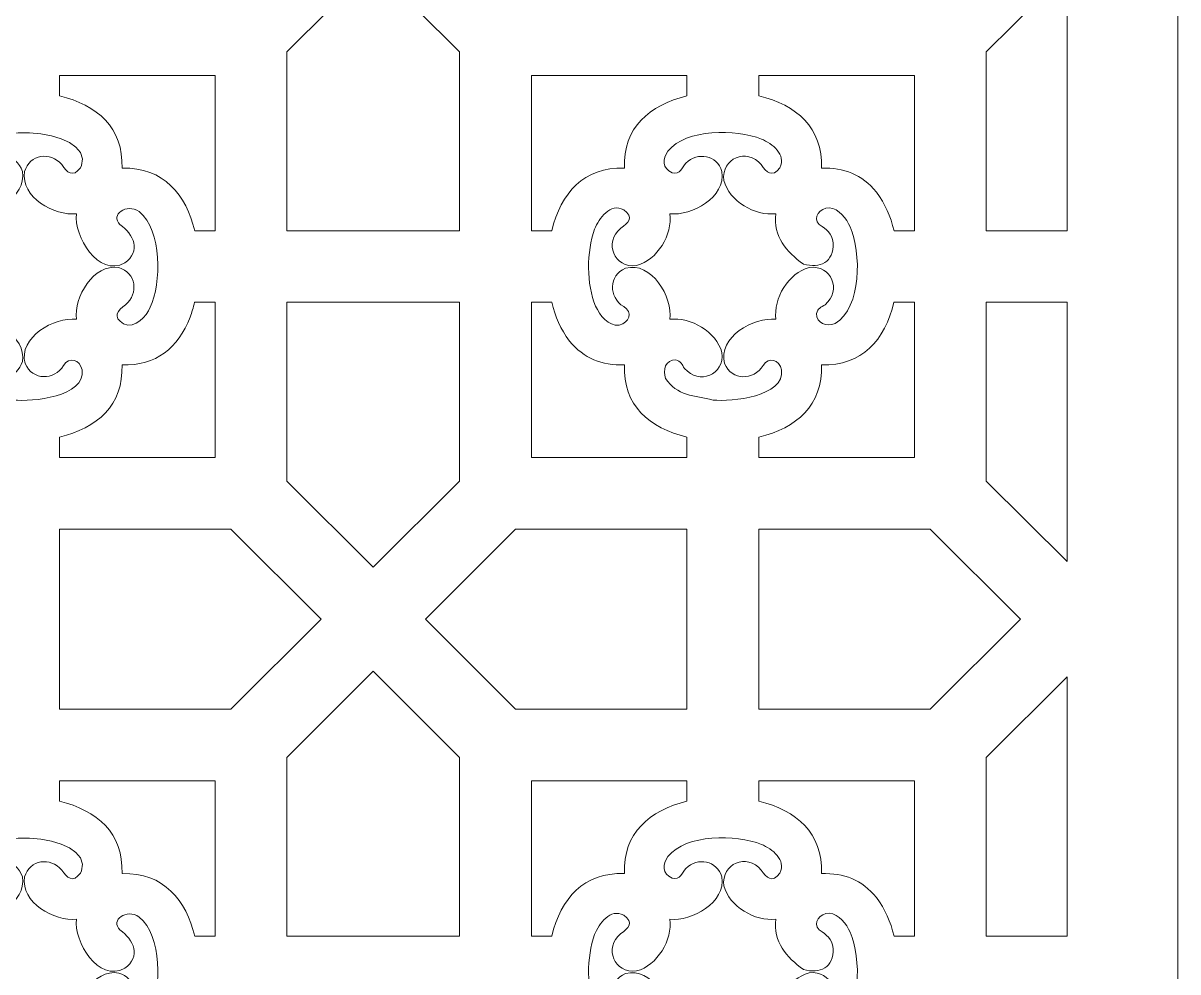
# Model space of a CAD drawing. Header units: centimetres. Extents: x 10.4 to 27.5, y -2.2 to 9.5.
# Drawn here: x 13.422 to 16.397, y 4.547 to 6.99 of the extents above; entities that cross this region are included whole.
import ezdxf

# ---------------------------------------------------------------- set-up
doc = ezdxf.new("R2010")
doc.units = ezdxf.units.CM
doc.header["$MEASUREMENT"] = 0
doc.layers.add('layer 1', color=7, linetype='Continuous')

msp = doc.modelspace()

# ---------------------------------------------------------------- linework, layer by layer
at = {"layer": 'layer 1', "color": 7, "lineweight": 9}
for points, knots in [([(10.44674, 9.5), (10.44674, 9.5), (16.39673, 9.5), (16.39673, 9.5), (16.39673, 9.5), (16.39673, 9.5), (16.39673, -2.11668), (16.39673, -2.11668), (16.39673, -2.11668), (16.39673, -2.11668), (10.44674, -2.11668), (10.44674, -2.11668), (10.44674, -2.11668), (10.44674, -2.11668), (10.44674, 9.5), (10.44674, 9.5)], [0, 0, 0, 0, 0.2, 0.2, 0.2, 0.2, 0.4, 0.4, 0.4, 0.4, 0.6, 0.6, 0.6, 0.6, 1, 1, 1, 1]), ([(14.54617, 6.45535), (14.54617, 6.45535), (14.54617, 6.45535), (14.54617, 6.45535), (14.54617, 6.45535), (14.54617, 6.45535), (14.10119, 6.45535), (14.10119, 6.45535), (14.10119, 6.45535), (14.10119, 6.45535), (14.10119, 6.91559), (14.10119, 6.91559), (14.10119, 6.91559), (14.10119, 6.91559), (14.32367, 7.13739), (14.32367, 7.13739), (14.32367, 7.13739), (14.32367, 7.13739), (14.54617, 6.91559), (14.54617, 6.91559), (14.54617, 6.91559), (14.54617, 6.91559), (14.54617, 6.45535), (14.54617, 6.45535)], [0, 0, 0, 0, 0.1428571, 0.1428571, 0.1428571, 0.1428571, 0.2857143, 0.2857143, 0.2857143, 0.2857143, 0.4285714, 0.4285714, 0.4285714, 0.4285714, 0.5714286, 0.5714286, 0.5714286, 0.5714286, 0.7142857, 0.7142857, 0.7142857, 0.7142857, 1, 1, 1, 1]), ([(16.11113, 7.12309), (16.11113, 7.12309), (16.11113, 7.12309), (16.11113, 7.12309), (16.11113, 7.12309), (16.11113, 7.12309), (15.90298, 6.91559), (15.90298, 6.91559), (15.90298, 6.91559), (15.90298, 6.91559), (15.90298, 6.45535), (15.90298, 6.45535), (15.90298, 6.45535), (15.90298, 6.45535), (16.11113, 6.45535), (16.11113, 6.45535), (16.11113, 6.45535), (16.11113, 6.45535), (16.11113, 7.12309), (16.11113, 7.12309)], [0, 0, 0, 0, 0.1666667, 0.1666667, 0.1666667, 0.1666667, 0.3333333, 0.3333333, 0.3333333, 0.3333333, 0.5, 0.5, 0.5, 0.5, 0.6666667, 0.6666667, 0.6666667, 0.6666667, 1, 1, 1, 1]), ([(13.91617, 6.45535), (13.91617, 6.45535), (13.91617, 6.45535), (13.91617, 6.45535), (13.91617, 6.45535), (13.91617, 6.45535), (13.86376, 6.45535), (13.86376, 6.45535), (13.86376, 6.45535), (13.84227, 6.54617), (13.78468, 6.62005), (13.67661, 6.61618), (13.67661, 6.61618), (13.68035, 6.72019), (13.61251, 6.77944), (13.51531, 6.80245), (13.51531, 6.80245), (13.51531, 6.80245), (13.51531, 6.85497), (13.51531, 6.85497), (13.51531, 6.85497), (13.51531, 6.85497), (13.91617, 6.85497), (13.91617, 6.85497), (13.91617, 6.85497), (13.91617, 6.85497), (13.91617, 6.45535), (13.91617, 6.45535)], [0, 0, 0, 0, 0.125, 0.125, 0.125, 0.125, 0.25, 0.25, 0.25, 0.25, 0.375, 0.375, 0.375, 0.375, 0.5, 0.5, 0.5, 0.5, 0.625, 0.625, 0.625, 0.625, 0.75, 0.75, 0.75, 0.75, 1, 1, 1, 1]), ([(14.78372, 6.45535), (14.78372, 6.45535), (14.78372, 6.45535), (14.78372, 6.45535), (14.78372, 6.45535), (14.78372, 6.45535), (14.73118, 6.45535), (14.73118, 6.45535), (14.73118, 6.45535), (14.73118, 6.45535), (14.73118, 6.85497), (14.73118, 6.85497), (14.73118, 6.85497), (14.73118, 6.85497), (15.13206, 6.85497), (15.13206, 6.85497), (15.13206, 6.85497), (15.13206, 6.85497), (15.13206, 6.80258), (15.13206, 6.80258), (15.13206, 6.80258), (15.03497, 6.77894), (14.96697, 6.72045), (14.97071, 6.61618), (14.97071, 6.61618), (14.86612, 6.61993), (14.80718, 6.55223), (14.78372, 6.45535)], [0, 0, 0, 0, 0.125, 0.125, 0.125, 0.125, 0.25, 0.25, 0.25, 0.25, 0.375, 0.375, 0.375, 0.375, 0.5, 0.5, 0.5, 0.5, 0.625, 0.625, 0.625, 0.625, 0.75, 0.75, 0.75, 0.75, 1, 1, 1, 1]), ([(15.71796, 6.45535), (15.71796, 6.45535), (15.71796, 6.45535), (15.71796, 6.45535), (15.71796, 6.45535), (15.71796, 6.45535), (15.66536, 6.45535), (15.66536, 6.45535), (15.66536, 6.45535), (15.6563, 6.49231), (15.64297, 6.52434), (15.62013, 6.55475), (15.62013, 6.55475), (15.58221, 6.59996), (15.53685, 6.61827), (15.47839, 6.61618), (15.47839, 6.61618), (15.48213, 6.7202), (15.41427, 6.77944), (15.31709, 6.80245), (15.31709, 6.80245), (15.31709, 6.80245), (15.31709, 6.85497), (15.31709, 6.85497), (15.31709, 6.85497), (15.31709, 6.85497), (15.71796, 6.85497), (15.71796, 6.85497), (15.71796, 6.85497), (15.71796, 6.85497), (15.71796, 6.45535), (15.71796, 6.45535)], [0, 0, 0, 0, 0.1111111, 0.1111111, 0.1111111, 0.1111111, 0.2222222, 0.2222222, 0.2222222, 0.2222222, 0.3333333, 0.3333333, 0.3333333, 0.3333333, 0.4444444, 0.4444444, 0.4444444, 0.4444444, 0.5555556, 0.5555556, 0.5555556, 0.5555556, 0.6666667, 0.6666667, 0.6666667, 0.6666667, 0.7777778, 0.7777778, 0.7777778, 0.7777778, 1, 1, 1, 1]), ([(13.09226, 6.459), (13.09226, 6.459), (13.09226, 6.459), (13.09226, 6.459), (13.09226, 6.459), (13.07182, 6.40348), (13.07075, 6.31565), (13.09476, 6.26113), (13.09476, 6.26113), (13.13448, 6.17102), (13.2128, 6.23225), (13.16716, 6.25996), (13.16716, 6.25996), (13.12807, 6.28368), (13.1277, 6.34064), (13.17192, 6.35869), (13.17192, 6.35869), (13.23941, 6.3778), (13.29348, 6.28353), (13.28637, 6.22716), (13.28637, 6.22716), (13.34207, 6.23419), (13.43093, 6.18341), (13.41987, 6.11854), (13.41987, 6.11854), (13.40726, 6.07431), (13.35312, 6.06628), (13.32395, 6.10078), (13.32395, 6.10078), (13.3099, 6.1214), (13.29223, 6.13603), (13.27458, 6.10594), (13.27458, 6.10594), (13.26059, 6.07566), (13.29415, 6.04898), (13.31749, 6.03751), (13.31749, 6.03751), (13.31749, 6.03751), (13.3974, 6.0193), (13.3974, 6.0193), (13.3974, 6.0193), (13.44431, 6.0144), (13.58259, 6.02708), (13.574, 6.09709), (13.574, 6.09709), (13.56789, 6.12327), (13.54067, 6.13198), (13.52625, 6.10832), (13.52625, 6.10832), (13.5024, 6.06917), (13.44519, 6.06927), (13.42721, 6.11309), (13.42721, 6.11309), (13.40803, 6.18023), (13.5027, 6.23447), (13.55913, 6.22716), (13.55913, 6.22716), (13.55207, 6.28392), (13.60307, 6.37128), (13.66811, 6.36025), (13.66811, 6.36025), (13.71247, 6.34768), (13.72053, 6.29368), (13.68592, 6.26464), (13.68592, 6.26464), (13.66523, 6.25062), (13.6506, 6.23301), (13.68074, 6.2154), (13.68074, 6.2154), (13.7108, 6.20162), (13.73867, 6.23526), (13.7494, 6.25821), (13.7494, 6.25821), (13.77811, 6.3197), (13.78006, 6.45633), (13.72104, 6.50444), (13.72104, 6.50444), (13.68774, 6.52705), (13.64539, 6.4963), (13.6712, 6.47117), (13.6712, 6.47117), (13.70722, 6.44669), (13.72594, 6.40213), (13.68367, 6.37234), (13.68367, 6.37234), (13.61497, 6.33479), (13.55205, 6.44137), (13.55913, 6.49908), (13.55913, 6.49908), (13.50219, 6.49212), (13.4146, 6.5428), (13.42566, 6.60771), (13.42566, 6.60771), (13.43827, 6.65194), (13.49243, 6.65999), (13.52156, 6.62545), (13.52156, 6.62545), (13.53491, 6.60586), (13.54982, 6.59066), (13.56935, 6.61761), (13.56935, 6.61761), (13.56935, 6.61761), (13.57226, 6.62316), (13.57226, 6.62316), (13.57226, 6.62316), (13.60642, 6.72226), (13.28112, 6.7443), (13.27109, 6.63572), (13.27109, 6.63572), (13.27154, 6.60522), (13.30179, 6.59235), (13.31926, 6.61793), (13.31926, 6.61793), (13.34251, 6.66114), (13.4065, 6.65463), (13.41987, 6.60771), (13.41987, 6.60771), (13.43098, 6.54267), (13.3424, 6.49219), (13.28637, 6.49908), (13.28637, 6.49908), (13.29362, 6.44237), (13.24234, 6.35503), (13.1774, 6.36602), (13.1774, 6.36602), (13.13304, 6.37859), (13.12496, 6.43259), (13.15961, 6.46163), (13.15961, 6.46163), (13.17926, 6.47494), (13.19452, 6.48981), (13.16746, 6.50928), (13.16746, 6.50928), (13.13253, 6.52746), (13.1037, 6.48781), (13.09226, 6.459)], [0, 0, 0, 0, 0.0285714, 0.0285714, 0.0285714, 0.0285714, 0.0571429, 0.0571429, 0.0571429, 0.0571429, 0.0857143, 0.0857143, 0.0857143, 0.0857143, 0.1142857, 0.1142857, 0.1142857, 0.1142857, 0.1428571, 0.1428571, 0.1428571, 0.1428571, 0.1714286, 0.1714286, 0.1714286, 0.1714286, 0.2, 0.2, 0.2, 0.2, 0.2285714, 0.2285714, 0.2285714, 0.2285714, 0.2571429, 0.2571429, 0.2571429, 0.2571429, 0.2857143, 0.2857143, 0.2857143, 0.2857143, 0.3142857, 0.3142857, 0.3142857, 0.3142857, 0.3428571, 0.3428571, 0.3428571, 0.3428571, 0.3714286, 0.3714286, 0.3714286, 0.3714286, 0.4, 0.4, 0.4, 0.4, 0.4285714, 0.4285714, 0.4285714, 0.4285714, 0.4571429, 0.4571429, 0.4571429, 0.4571429, 0.4857143, 0.4857143, 0.4857143, 0.4857143, 0.5142857, 0.5142857, 0.5142857, 0.5142857, 0.5428571, 0.5428571, 0.5428571, 0.5428571, 0.5714286, 0.5714286, 0.5714286, 0.5714286, 0.6, 0.6, 0.6, 0.6, 0.6285714, 0.6285714, 0.6285714, 0.6285714, 0.6571429, 0.6571429, 0.6571429, 0.6571429, 0.6857143, 0.6857143, 0.6857143, 0.6857143, 0.7142857, 0.7142857, 0.7142857, 0.7142857, 0.7428571, 0.7428571, 0.7428571, 0.7428571, 0.7714286, 0.7714286, 0.7714286, 0.7714286, 0.8, 0.8, 0.8, 0.8, 0.8285714, 0.8285714, 0.8285714, 0.8285714, 0.8571429, 0.8571429, 0.8571429, 0.8571429, 0.8857143, 0.8857143, 0.8857143, 0.8857143, 0.9142857, 0.9142857, 0.9142857, 0.9142857, 0.9428571, 0.9428571, 0.9428571, 0.9428571, 1, 1, 1, 1]), ([(14.89404, 6.459), (14.89404, 6.459), (14.89404, 6.459), (14.89404, 6.459), (14.89404, 6.459), (14.87312, 6.40218), (14.87267, 6.31687), (14.89657, 6.26113), (14.89657, 6.26113), (14.90723, 6.23799), (14.92909, 6.20886), (14.95766, 6.21237), (14.95766, 6.21237), (14.98394, 6.21844), (14.993, 6.2453), (14.96894, 6.25996), (14.96894, 6.25996), (14.92953, 6.28397), (14.92948, 6.34063), (14.97372, 6.35869), (14.97372, 6.35869), (15.0412, 6.3778), (15.09527, 6.28354), (15.08816, 6.22716), (15.08816, 6.22716), (15.1412, 6.23385), (15.20817, 6.19456), (15.22206, 6.14162), (15.22206, 6.14162), (15.22934, 6.08352), (15.16271, 6.05705), (15.12574, 6.10078), (15.12574, 6.10078), (15.1194, 6.11011), (15.11594, 6.12046), (15.10358, 6.12263), (15.10358, 6.12263), (15.07722, 6.12404), (15.06816, 6.09558), (15.07703, 6.07505), (15.07703, 6.07505), (15.10467, 6.03047), (15.15198, 6.03006), (15.19918, 6.0193), (15.19918, 6.0193), (15.24762, 6.01424), (15.38424, 6.02824), (15.37579, 6.09709), (15.37579, 6.09709), (15.36968, 6.12329), (15.34276, 6.13231), (15.32803, 6.10832), (15.32803, 6.10832), (15.30383, 6.06887), (15.24695, 6.06928), (15.229, 6.11309), (15.229, 6.11309), (15.20984, 6.18023), (15.30448, 6.23447), (15.36092, 6.22716), (15.36092, 6.22716), (15.35425, 6.28074), (15.39348, 6.34677), (15.44673, 6.36065), (15.44673, 6.36065), (15.50501, 6.3679), (15.5316, 6.30146), (15.48771, 6.26464), (15.48771, 6.26464), (15.47835, 6.25831), (15.46796, 6.25487), (15.46581, 6.24254), (15.46581, 6.24254), (15.46439, 6.21627), (15.49291, 6.20724), (15.51354, 6.21608), (15.51354, 6.21608), (15.58254, 6.25863), (15.58105, 6.3985), (15.55253, 6.46513), (15.55253, 6.46513), (15.5425, 6.48689), (15.52394, 6.51195), (15.498, 6.51433), (15.498, 6.51433), (15.47579, 6.51398), (15.45398, 6.48967), (15.47298, 6.47117), (15.47298, 6.47117), (15.49223, 6.45807), (15.50491, 6.44936), (15.50889, 6.42373), (15.50889, 6.42373), (15.51049, 6.37446), (15.47458, 6.35697), (15.43201, 6.36944), (15.43201, 6.36944), (15.38826, 6.4003), (15.35379, 6.44107), (15.36092, 6.49908), (15.36092, 6.49908), (15.30716, 6.49252), (15.24093, 6.53146), (15.22703, 6.58463), (15.22703, 6.58463), (15.21978, 6.64273), (15.28643, 6.66923), (15.32334, 6.62545), (15.32334, 6.62545), (15.3367, 6.60586), (15.3516, 6.59065), (15.37114, 6.61761), (15.37114, 6.61761), (15.38886, 6.65149), (15.35088, 6.67986), (15.32385, 6.69137), (15.32385, 6.69137), (15.25775, 6.71744), (15.1302, 6.71836), (15.0828, 6.66049), (15.0828, 6.66049), (15.0692, 6.6406), (15.06774, 6.61528), (15.09413, 6.60478), (15.09413, 6.60478), (15.11468, 6.59895), (15.11907, 6.61756), (15.12918, 6.62952), (15.12918, 6.62952), (15.15988, 6.65928), (15.20963, 6.64995), (15.22166, 6.60771), (15.22166, 6.60771), (15.23276, 6.54266), (15.14418, 6.49219), (15.08816, 6.49908), (15.08816, 6.49908), (15.09499, 6.44559), (15.05546, 6.37943), (15.00234, 6.36561), (15.00234, 6.36561), (14.94407, 6.35837), (14.9175, 6.42481), (14.96139, 6.46163), (14.96139, 6.46163), (14.98104, 6.47493), (14.9963, 6.48981), (14.96925, 6.50928), (14.96925, 6.50928), (14.93434, 6.52743), (14.90542, 6.48762), (14.89404, 6.459)], [0, 0, 0, 0, 0.025641, 0.025641, 0.025641, 0.025641, 0.0512821, 0.0512821, 0.0512821, 0.0512821, 0.0769231, 0.0769231, 0.0769231, 0.0769231, 0.1025641, 0.1025641, 0.1025641, 0.1025641, 0.1282051, 0.1282051, 0.1282051, 0.1282051, 0.1538462, 0.1538462, 0.1538462, 0.1538462, 0.1794872, 0.1794872, 0.1794872, 0.1794872, 0.2051282, 0.2051282, 0.2051282, 0.2051282, 0.2307692, 0.2307692, 0.2307692, 0.2307692, 0.2564103, 0.2564103, 0.2564103, 0.2564103, 0.2820513, 0.2820513, 0.2820513, 0.2820513, 0.3076923, 0.3076923, 0.3076923, 0.3076923, 0.3333333, 0.3333333, 0.3333333, 0.3333333, 0.3589744, 0.3589744, 0.3589744, 0.3589744, 0.3846154, 0.3846154, 0.3846154, 0.3846154, 0.4102564, 0.4102564, 0.4102564, 0.4102564, 0.4358974, 0.4358974, 0.4358974, 0.4358974, 0.4615385, 0.4615385, 0.4615385, 0.4615385, 0.4871795, 0.4871795, 0.4871795, 0.4871795, 0.5128205, 0.5128205, 0.5128205, 0.5128205, 0.5384615, 0.5384615, 0.5384615, 0.5384615, 0.5641026, 0.5641026, 0.5641026, 0.5641026, 0.5897436, 0.5897436, 0.5897436, 0.5897436, 0.6153846, 0.6153846, 0.6153846, 0.6153846, 0.6410256, 0.6410256, 0.6410256, 0.6410256, 0.6666667, 0.6666667, 0.6666667, 0.6666667, 0.6923077, 0.6923077, 0.6923077, 0.6923077, 0.7179487, 0.7179487, 0.7179487, 0.7179487, 0.7435897, 0.7435897, 0.7435897, 0.7435897, 0.7692308, 0.7692308, 0.7692308, 0.7692308, 0.7948718, 0.7948718, 0.7948718, 0.7948718, 0.8205128, 0.8205128, 0.8205128, 0.8205128, 0.8461538, 0.8461538, 0.8461538, 0.8461538, 0.8717949, 0.8717949, 0.8717949, 0.8717949, 0.8974359, 0.8974359, 0.8974359, 0.8974359, 0.9230769, 0.9230769, 0.9230769, 0.9230769, 0.9487179, 0.9487179, 0.9487179, 0.9487179, 1, 1, 1, 1]), ([(13.8632, 6.27091), (13.8632, 6.27091), (13.8632, 6.27091), (13.8632, 6.27091), (13.8632, 6.27091), (13.8632, 6.27091), (13.91617, 6.27091), (13.91617, 6.27091), (13.91617, 6.27091), (13.91617, 6.27091), (13.91617, 5.87128), (13.91617, 5.87128), (13.91617, 5.87128), (13.91617, 5.87128), (13.51531, 5.87128), (13.51531, 5.87128), (13.51531, 5.87128), (13.51531, 5.87128), (13.51531, 5.92371), (13.51531, 5.92371), (13.51531, 5.92371), (13.61246, 5.94735), (13.68037, 6.00572), (13.67661, 6.11009), (13.67661, 6.11009), (13.76456, 6.10695), (13.82061, 6.15303), (13.85228, 6.23303), (13.85228, 6.23303), (13.85651, 6.24496), (13.86016, 6.25767), (13.8632, 6.27091)], [0, 0, 0, 0, 0.1111111, 0.1111111, 0.1111111, 0.1111111, 0.2222222, 0.2222222, 0.2222222, 0.2222222, 0.3333333, 0.3333333, 0.3333333, 0.3333333, 0.4444444, 0.4444444, 0.4444444, 0.4444444, 0.5555556, 0.5555556, 0.5555556, 0.5555556, 0.6666667, 0.6666667, 0.6666667, 0.6666667, 0.7777778, 0.7777778, 0.7777778, 0.7777778, 1, 1, 1, 1]), ([(14.10119, 6.27091), (14.10119, 6.27091), (14.10119, 6.27091), (14.10119, 6.27091), (14.10119, 6.27091), (14.10119, 6.27091), (14.54617, 6.27091), (14.54617, 6.27091), (14.54617, 6.27091), (14.54617, 6.27091), (14.54617, 5.81066), (14.54617, 5.81066), (14.54617, 5.81066), (14.54617, 5.81066), (14.32367, 5.58887), (14.32367, 5.58887), (14.32367, 5.58887), (14.32367, 5.58887), (14.10119, 5.81066), (14.10119, 5.81066), (14.10119, 5.81066), (14.10119, 5.81066), (14.10119, 6.27091), (14.10119, 6.27091)], [0, 0, 0, 0, 0.1428571, 0.1428571, 0.1428571, 0.1428571, 0.2857143, 0.2857143, 0.2857143, 0.2857143, 0.4285714, 0.4285714, 0.4285714, 0.4285714, 0.5714286, 0.5714286, 0.5714286, 0.5714286, 0.7142857, 0.7142857, 0.7142857, 0.7142857, 1, 1, 1, 1]), ([(14.73118, 6.27091), (14.73118, 6.27091), (14.73118, 6.27091), (14.73118, 6.27091), (14.73118, 6.27091), (14.73118, 6.27091), (14.78374, 6.27091), (14.78374, 6.27091), (14.78374, 6.27091), (14.7928, 6.23392), (14.80618, 6.20174), (14.8291, 6.17132), (14.8291, 6.17132), (14.86703, 6.12625), (14.91229, 6.10799), (14.97071, 6.11009), (14.97071, 6.11009), (14.96697, 6.00601), (15.03481, 5.94681), (15.13206, 5.92379), (15.13206, 5.92379), (15.13206, 5.92379), (15.13206, 5.87128), (15.13206, 5.87128), (15.13206, 5.87128), (15.13206, 5.87128), (14.73118, 5.87128), (14.73118, 5.87128), (14.73118, 5.87128), (14.73118, 5.87128), (14.73118, 6.27091), (14.73118, 6.27091)], [0, 0, 0, 0, 0.1111111, 0.1111111, 0.1111111, 0.1111111, 0.2222222, 0.2222222, 0.2222222, 0.2222222, 0.3333333, 0.3333333, 0.3333333, 0.3333333, 0.4444444, 0.4444444, 0.4444444, 0.4444444, 0.5555556, 0.5555556, 0.5555556, 0.5555556, 0.6666667, 0.6666667, 0.6666667, 0.6666667, 0.7777778, 0.7777778, 0.7777778, 0.7777778, 1, 1, 1, 1]), ([(15.66524, 6.27091), (15.66524, 6.27091), (15.66524, 6.27091), (15.66524, 6.27091), (15.66524, 6.27091), (15.66524, 6.27091), (15.71796, 6.27091), (15.71796, 6.27091), (15.71796, 6.27091), (15.71796, 6.27091), (15.71796, 5.87128), (15.71796, 5.87128), (15.71796, 5.87128), (15.71796, 5.87128), (15.31709, 5.87128), (15.31709, 5.87128), (15.31709, 5.87128), (15.31709, 5.87128), (15.31709, 5.92371), (15.31709, 5.92371), (15.31709, 5.92371), (15.41422, 5.94735), (15.48215, 6.00572), (15.47839, 6.11009), (15.47839, 6.11009), (15.58277, 6.10637), (15.64215, 6.17396), (15.66524, 6.27091)], [0, 0, 0, 0, 0.125, 0.125, 0.125, 0.125, 0.25, 0.25, 0.25, 0.25, 0.375, 0.375, 0.375, 0.375, 0.5, 0.5, 0.5, 0.5, 0.625, 0.625, 0.625, 0.625, 0.75, 0.75, 0.75, 0.75, 1, 1, 1, 1]), ([(16.11113, 6.27091), (16.11113, 6.27091), (16.11113, 6.27091), (16.11113, 6.27091), (16.11113, 6.27091), (16.11113, 6.27091), (15.90298, 6.27091), (15.90298, 6.27091), (15.90298, 6.27091), (15.90298, 6.27091), (15.90298, 5.81066), (15.90298, 5.81066), (15.90298, 5.81066), (15.90298, 5.81066), (16.11113, 5.60316), (16.11113, 5.60316), (16.11113, 5.60316), (16.11113, 5.60316), (16.11113, 6.27091), (16.11113, 6.27091)], [0, 0, 0, 0, 0.1666667, 0.1666667, 0.1666667, 0.1666667, 0.3333333, 0.3333333, 0.3333333, 0.3333333, 0.5, 0.5, 0.5, 0.5, 0.6666667, 0.6666667, 0.6666667, 0.6666667, 1, 1, 1, 1]), ([(13.51531, 5.68683), (13.51531, 5.68683), (13.51531, 5.68683), (13.51531, 5.68683), (13.51531, 5.68683), (13.51531, 5.68683), (13.51531, 5.22313), (13.51531, 5.22313), (13.51531, 5.22313), (13.51531, 5.22313), (13.9568, 5.22313), (13.9568, 5.22313), (13.9568, 5.22313), (13.9568, 5.22313), (14.18938, 5.45498), (14.18938, 5.45498), (14.18938, 5.45498), (14.18938, 5.45498), (13.9568, 5.68683), (13.9568, 5.68683), (13.9568, 5.68683), (13.9568, 5.68683), (13.51531, 5.68683), (13.51531, 5.68683)], [0, 0, 0, 0, 0.1428571, 0.1428571, 0.1428571, 0.1428571, 0.2857143, 0.2857143, 0.2857143, 0.2857143, 0.4285714, 0.4285714, 0.4285714, 0.4285714, 0.5714286, 0.5714286, 0.5714286, 0.5714286, 0.7142857, 0.7142857, 0.7142857, 0.7142857, 1, 1, 1, 1]), ([(15.13206, 5.22313), (15.13206, 5.22313), (15.13206, 5.22313), (15.13206, 5.22313), (15.13206, 5.22313), (15.13206, 5.22313), (15.13206, 5.68683), (15.13206, 5.68683), (15.13206, 5.68683), (15.13206, 5.68683), (14.69056, 5.68683), (14.69056, 5.68683), (14.69056, 5.68683), (14.69056, 5.68683), (14.45798, 5.45498), (14.45798, 5.45498), (14.45798, 5.45498), (14.45798, 5.45498), (14.69056, 5.22313), (14.69056, 5.22313), (14.69056, 5.22313), (14.69056, 5.22313), (15.13206, 5.22313), (15.13206, 5.22313)], [0, 0, 0, 0, 0.1428571, 0.1428571, 0.1428571, 0.1428571, 0.2857143, 0.2857143, 0.2857143, 0.2857143, 0.4285714, 0.4285714, 0.4285714, 0.4285714, 0.5714286, 0.5714286, 0.5714286, 0.5714286, 0.7142857, 0.7142857, 0.7142857, 0.7142857, 1, 1, 1, 1]), ([(15.31709, 5.68683), (15.31709, 5.68683), (15.31709, 5.68683), (15.31709, 5.68683), (15.31709, 5.68683), (15.31709, 5.68683), (15.31709, 5.22313), (15.31709, 5.22313), (15.31709, 5.22313), (15.31709, 5.22313), (15.75859, 5.22313), (15.75859, 5.22313), (15.75859, 5.22313), (15.75859, 5.22313), (15.99117, 5.45498), (15.99117, 5.45498), (15.99117, 5.45498), (15.99117, 5.45498), (15.75859, 5.68683), (15.75859, 5.68683), (15.75859, 5.68683), (15.75859, 5.68683), (15.31709, 5.68683), (15.31709, 5.68683)], [0, 0, 0, 0, 0.1428571, 0.1428571, 0.1428571, 0.1428571, 0.2857143, 0.2857143, 0.2857143, 0.2857143, 0.4285714, 0.4285714, 0.4285714, 0.4285714, 0.5714286, 0.5714286, 0.5714286, 0.5714286, 0.7142857, 0.7142857, 0.7142857, 0.7142857, 1, 1, 1, 1]), ([(14.54617, 4.63905), (14.54617, 4.63905), (14.54617, 4.63905), (14.54617, 4.63905), (14.54617, 4.63905), (14.54617, 4.63905), (14.10119, 4.63905), (14.10119, 4.63905), (14.10119, 4.63905), (14.10119, 4.63905), (14.10119, 5.0993), (14.10119, 5.0993), (14.10119, 5.0993), (14.10119, 5.0993), (14.32367, 5.32109), (14.32367, 5.32109), (14.32367, 5.32109), (14.32367, 5.32109), (14.54617, 5.0993), (14.54617, 5.0993), (14.54617, 5.0993), (14.54617, 5.0993), (14.54617, 4.63905), (14.54617, 4.63905)], [0, 0, 0, 0, 0.1428571, 0.1428571, 0.1428571, 0.1428571, 0.2857143, 0.2857143, 0.2857143, 0.2857143, 0.4285714, 0.4285714, 0.4285714, 0.4285714, 0.5714286, 0.5714286, 0.5714286, 0.5714286, 0.7142857, 0.7142857, 0.7142857, 0.7142857, 1, 1, 1, 1]), ([(16.11113, 5.30678), (16.11113, 5.30678), (16.11113, 5.30678), (16.11113, 5.30678), (16.11113, 5.30678), (16.11113, 5.30678), (15.90298, 5.0993), (15.90298, 5.0993), (15.90298, 5.0993), (15.90298, 5.0993), (15.90298, 4.63905), (15.90298, 4.63905), (15.90298, 4.63905), (15.90298, 4.63905), (16.11113, 4.63905), (16.11113, 4.63905), (16.11113, 4.63905), (16.11113, 4.63905), (16.11113, 5.30678), (16.11113, 5.30678)], [0, 0, 0, 0, 0.1666667, 0.1666667, 0.1666667, 0.1666667, 0.3333333, 0.3333333, 0.3333333, 0.3333333, 0.5, 0.5, 0.5, 0.5, 0.6666667, 0.6666667, 0.6666667, 0.6666667, 1, 1, 1, 1]), ([(13.91617, 4.63905), (13.91617, 4.63905), (13.91617, 4.63905), (13.91617, 4.63905), (13.91617, 4.63905), (13.91617, 4.63905), (13.86376, 4.63905), (13.86376, 4.63905), (13.86376, 4.63905), (13.84227, 4.72988), (13.78468, 4.80375), (13.67661, 4.79989), (13.67661, 4.79989), (13.68035, 4.90391), (13.61251, 4.96314), (13.51531, 4.98616), (13.51531, 4.98616), (13.51531, 4.98616), (13.51531, 5.03868), (13.51531, 5.03868), (13.51531, 5.03868), (13.51531, 5.03868), (13.91617, 5.03868), (13.91617, 5.03868), (13.91617, 5.03868), (13.91617, 5.03868), (13.91617, 4.63905), (13.91617, 4.63905)], [0, 0, 0, 0, 0.125, 0.125, 0.125, 0.125, 0.25, 0.25, 0.25, 0.25, 0.375, 0.375, 0.375, 0.375, 0.5, 0.5, 0.5, 0.5, 0.625, 0.625, 0.625, 0.625, 0.75, 0.75, 0.75, 0.75, 1, 1, 1, 1]), ([(14.78372, 4.63905), (14.78372, 4.63905), (14.78372, 4.63905), (14.78372, 4.63905), (14.78372, 4.63905), (14.78372, 4.63905), (14.73118, 4.63905), (14.73118, 4.63905), (14.73118, 4.63905), (14.73118, 4.63905), (14.73118, 5.03868), (14.73118, 5.03868), (14.73118, 5.03868), (14.73118, 5.03868), (15.13206, 5.03868), (15.13206, 5.03868), (15.13206, 5.03868), (15.13206, 5.03868), (15.13206, 4.98627), (15.13206, 4.98627), (15.13206, 4.98627), (15.03497, 4.96264), (14.96697, 4.90415), (14.97071, 4.79989), (14.97071, 4.79989), (14.86612, 4.80363), (14.80718, 4.73592), (14.78372, 4.63905)], [0, 0, 0, 0, 0.125, 0.125, 0.125, 0.125, 0.25, 0.25, 0.25, 0.25, 0.375, 0.375, 0.375, 0.375, 0.5, 0.5, 0.5, 0.5, 0.625, 0.625, 0.625, 0.625, 0.75, 0.75, 0.75, 0.75, 1, 1, 1, 1]), ([(15.71796, 4.63905), (15.71796, 4.63905), (15.71796, 4.63905), (15.71796, 4.63905), (15.71796, 4.63905), (15.71796, 4.63905), (15.66536, 4.63905), (15.66536, 4.63905), (15.66536, 4.63905), (15.6563, 4.67601), (15.64297, 4.70804), (15.62013, 4.73845), (15.62013, 4.73845), (15.58221, 4.78366), (15.53685, 4.80198), (15.47839, 4.79989), (15.47839, 4.79989), (15.48213, 4.90391), (15.41429, 4.96314), (15.31709, 4.98616), (15.31709, 4.98616), (15.31709, 4.98616), (15.31709, 5.03868), (15.31709, 5.03868), (15.31709, 5.03868), (15.31709, 5.03868), (15.71796, 5.03868), (15.71796, 5.03868), (15.71796, 5.03868), (15.71796, 5.03868), (15.71796, 4.63905), (15.71796, 4.63905)], [0, 0, 0, 0, 0.1111111, 0.1111111, 0.1111111, 0.1111111, 0.2222222, 0.2222222, 0.2222222, 0.2222222, 0.3333333, 0.3333333, 0.3333333, 0.3333333, 0.4444444, 0.4444444, 0.4444444, 0.4444444, 0.5555556, 0.5555556, 0.5555556, 0.5555556, 0.6666667, 0.6666667, 0.6666667, 0.6666667, 0.7777778, 0.7777778, 0.7777778, 0.7777778, 1, 1, 1, 1]), ([(13.09226, 4.6427), (13.09226, 4.6427), (13.09226, 4.6427), (13.09226, 4.6427), (13.09226, 4.6427), (13.07182, 4.58719), (13.07075, 4.49936), (13.09476, 4.44483), (13.09476, 4.44483), (13.13448, 4.35471), (13.2128, 4.41595), (13.16716, 4.44366), (13.16716, 4.44366), (13.12807, 4.46739), (13.1277, 4.52434), (13.17192, 4.5424), (13.17192, 4.5424), (13.23941, 4.5615), (13.29348, 4.46723), (13.28637, 4.41087), (13.28637, 4.41087), (13.34207, 4.4179), (13.43093, 4.36713), (13.41987, 4.30224), (13.41987, 4.30224), (13.40726, 4.25801), (13.35312, 4.24999), (13.32395, 4.28449), (13.32395, 4.28449), (13.3099, 4.30512), (13.29223, 4.31973), (13.27458, 4.28965), (13.27458, 4.28965), (13.26059, 4.25937), (13.29415, 4.23268), (13.31749, 4.22122), (13.31749, 4.22122), (13.31749, 4.22122), (13.3974, 4.20299), (13.3974, 4.20299), (13.3974, 4.20299), (13.44431, 4.19811), (13.58259, 4.21079), (13.574, 4.28079), (13.574, 4.28079), (13.56789, 4.30698), (13.54067, 4.31569), (13.52625, 4.29203), (13.52625, 4.29203), (13.5024, 4.25287), (13.44519, 4.25296), (13.42721, 4.2968), (13.42721, 4.2968), (13.40803, 4.36394), (13.5027, 4.41818), (13.55913, 4.41087), (13.55913, 4.41087), (13.55207, 4.46764), (13.60307, 4.55497), (13.66811, 4.54394), (13.66811, 4.54394), (13.71247, 4.53139), (13.72053, 4.47738), (13.68592, 4.44835), (13.68592, 4.44835), (13.66523, 4.43433), (13.6506, 4.41672), (13.68074, 4.39911), (13.68074, 4.39911), (13.7108, 4.38531), (13.73867, 4.41895), (13.7494, 4.44192), (13.7494, 4.44192), (13.77811, 4.50341), (13.78006, 4.64003), (13.72104, 4.68815), (13.72104, 4.68815), (13.68774, 4.71075), (13.64539, 4.68), (13.6712, 4.65487), (13.6712, 4.65487), (13.70722, 4.6304), (13.72594, 4.58584), (13.68367, 4.55605), (13.68367, 4.55605), (13.61497, 4.5185), (13.55205, 4.62507), (13.55913, 4.68279), (13.55913, 4.68279), (13.50219, 4.67583), (13.4146, 4.72649), (13.42566, 4.79141), (13.42566, 4.79141), (13.43827, 4.83565), (13.49243, 4.84369), (13.52156, 4.80917), (13.52156, 4.80917), (13.53491, 4.78955), (13.54982, 4.77437), (13.56935, 4.80133), (13.56935, 4.80133), (13.56935, 4.80133), (13.57226, 4.80685), (13.57226, 4.80685), (13.57226, 4.80685), (13.60642, 4.90596), (13.28112, 4.928), (13.27109, 4.81942), (13.27109, 4.81942), (13.27154, 4.78893), (13.30179, 4.77606), (13.31926, 4.80163), (13.31926, 4.80163), (13.34251, 4.84486), (13.4065, 4.83833), (13.41987, 4.79142), (13.41987, 4.79142), (13.43098, 4.72637), (13.3424, 4.6759), (13.28637, 4.68279), (13.28637, 4.68279), (13.29362, 4.62608), (13.24234, 4.53873), (13.1774, 4.54972), (13.1774, 4.54972), (13.13304, 4.5623), (13.12496, 4.61629), (13.15961, 4.64532), (13.15961, 4.64532), (13.17926, 4.65865), (13.19452, 4.6735), (13.16746, 4.69298), (13.16746, 4.69298), (13.13253, 4.71117), (13.1037, 4.67152), (13.09226, 4.6427)], [0, 0, 0, 0, 0.0285714, 0.0285714, 0.0285714, 0.0285714, 0.0571429, 0.0571429, 0.0571429, 0.0571429, 0.0857143, 0.0857143, 0.0857143, 0.0857143, 0.1142857, 0.1142857, 0.1142857, 0.1142857, 0.1428571, 0.1428571, 0.1428571, 0.1428571, 0.1714286, 0.1714286, 0.1714286, 0.1714286, 0.2, 0.2, 0.2, 0.2, 0.2285714, 0.2285714, 0.2285714, 0.2285714, 0.2571429, 0.2571429, 0.2571429, 0.2571429, 0.2857143, 0.2857143, 0.2857143, 0.2857143, 0.3142857, 0.3142857, 0.3142857, 0.3142857, 0.3428571, 0.3428571, 0.3428571, 0.3428571, 0.3714286, 0.3714286, 0.3714286, 0.3714286, 0.4, 0.4, 0.4, 0.4, 0.4285714, 0.4285714, 0.4285714, 0.4285714, 0.4571429, 0.4571429, 0.4571429, 0.4571429, 0.4857143, 0.4857143, 0.4857143, 0.4857143, 0.5142857, 0.5142857, 0.5142857, 0.5142857, 0.5428571, 0.5428571, 0.5428571, 0.5428571, 0.5714286, 0.5714286, 0.5714286, 0.5714286, 0.6, 0.6, 0.6, 0.6, 0.6285714, 0.6285714, 0.6285714, 0.6285714, 0.6571429, 0.6571429, 0.6571429, 0.6571429, 0.6857143, 0.6857143, 0.6857143, 0.6857143, 0.7142857, 0.7142857, 0.7142857, 0.7142857, 0.7428571, 0.7428571, 0.7428571, 0.7428571, 0.7714286, 0.7714286, 0.7714286, 0.7714286, 0.8, 0.8, 0.8, 0.8, 0.8285714, 0.8285714, 0.8285714, 0.8285714, 0.8571429, 0.8571429, 0.8571429, 0.8571429, 0.8857143, 0.8857143, 0.8857143, 0.8857143, 0.9142857, 0.9142857, 0.9142857, 0.9142857, 0.9428571, 0.9428571, 0.9428571, 0.9428571, 1, 1, 1, 1]), ([(14.89404, 4.6427), (14.89404, 4.6427), (14.89404, 4.6427), (14.89404, 4.6427), (14.89404, 4.6427), (14.87312, 4.58588), (14.87267, 4.50058), (14.89657, 4.44483), (14.89657, 4.44483), (14.90723, 4.42171), (14.92909, 4.39256), (14.95766, 4.39607), (14.95766, 4.39607), (14.98394, 4.40215), (14.993, 4.429), (14.96894, 4.44366), (14.96894, 4.44366), (14.92953, 4.46768), (14.92948, 4.52434), (14.97372, 4.5424), (14.97372, 4.5424), (15.0412, 4.5615), (15.09527, 4.46724), (15.08816, 4.41087), (15.08816, 4.41087), (15.1412, 4.41756), (15.20817, 4.37828), (15.22206, 4.32532), (15.22206, 4.32532), (15.22934, 4.26724), (15.16271, 4.24076), (15.12574, 4.28449), (15.12574, 4.28449), (15.1194, 4.2938), (15.11594, 4.30417), (15.10358, 4.30634), (15.10358, 4.30634), (15.07722, 4.30775), (15.06816, 4.27929), (15.07703, 4.25875), (15.07703, 4.25875), (15.10467, 4.21418), (15.15198, 4.21376), (15.19918, 4.20299), (15.19918, 4.20299), (15.24762, 4.19794), (15.38424, 4.21195), (15.37579, 4.28079), (15.37579, 4.28079), (15.36968, 4.307), (15.34276, 4.31601), (15.32803, 4.29203), (15.32803, 4.29203), (15.30383, 4.25257), (15.24695, 4.25298), (15.229, 4.2968), (15.229, 4.2968), (15.20984, 4.36392), (15.30448, 4.41818), (15.36092, 4.41087), (15.36092, 4.41087), (15.35425, 4.46445), (15.39348, 4.53048), (15.44673, 4.54435), (15.44673, 4.54435), (15.50501, 4.55161), (15.5316, 4.48517), (15.48771, 4.44835), (15.48771, 4.44835), (15.47835, 4.442), (15.46796, 4.43857), (15.46581, 4.42625), (15.46581, 4.42625), (15.46439, 4.39997), (15.49291, 4.39093), (15.51354, 4.39978), (15.51354, 4.39978), (15.58254, 4.44233), (15.58105, 4.5822), (15.55253, 4.64884), (15.55253, 4.64884), (15.5425, 4.67059), (15.52394, 4.69565), (15.498, 4.69804), (15.498, 4.69804), (15.47579, 4.69769), (15.45398, 4.67338), (15.47298, 4.65487), (15.47298, 4.65487), (15.49223, 4.64178), (15.50491, 4.63306), (15.50889, 4.60744), (15.50889, 4.60744), (15.51049, 4.55816), (15.47458, 4.54067), (15.43201, 4.55314), (15.43201, 4.55314), (15.38826, 4.58401), (15.35379, 4.62477), (15.36092, 4.68279), (15.36092, 4.68279), (15.30716, 4.67621), (15.24093, 4.71517), (15.22703, 4.76835), (15.22703, 4.76835), (15.21978, 4.82644), (15.28643, 4.85295), (15.32334, 4.80917), (15.32334, 4.80917), (15.3367, 4.78957), (15.3516, 4.77437), (15.37114, 4.80133), (15.37114, 4.80133), (15.38886, 4.8352), (15.35088, 4.86357), (15.32385, 4.87507), (15.32385, 4.87507), (15.25775, 4.90115), (15.1302, 4.90206), (15.0828, 4.84419), (15.0828, 4.84419), (15.0692, 4.8243), (15.06774, 4.79899), (15.09413, 4.7885), (15.09413, 4.7885), (15.11468, 4.78265), (15.11907, 4.80127), (15.12918, 4.81323), (15.12918, 4.81323), (15.15988, 4.84298), (15.20963, 4.83364), (15.22166, 4.79142), (15.22166, 4.79142), (15.23276, 4.72636), (15.14418, 4.6759), (15.08816, 4.68279), (15.08816, 4.68279), (15.09499, 4.6293), (15.05546, 4.56313), (15.00234, 4.54931), (15.00234, 4.54931), (14.94407, 4.54206), (14.9175, 4.60852), (14.96139, 4.64532), (14.96139, 4.64532), (14.98104, 4.65865), (14.9963, 4.6735), (14.96925, 4.69298), (14.96925, 4.69298), (14.93434, 4.71114), (14.90542, 4.67133), (14.89404, 4.6427)], [0, 0, 0, 0, 0.025641, 0.025641, 0.025641, 0.025641, 0.0512821, 0.0512821, 0.0512821, 0.0512821, 0.0769231, 0.0769231, 0.0769231, 0.0769231, 0.1025641, 0.1025641, 0.1025641, 0.1025641, 0.1282051, 0.1282051, 0.1282051, 0.1282051, 0.1538462, 0.1538462, 0.1538462, 0.1538462, 0.1794872, 0.1794872, 0.1794872, 0.1794872, 0.2051282, 0.2051282, 0.2051282, 0.2051282, 0.2307692, 0.2307692, 0.2307692, 0.2307692, 0.2564103, 0.2564103, 0.2564103, 0.2564103, 0.2820513, 0.2820513, 0.2820513, 0.2820513, 0.3076923, 0.3076923, 0.3076923, 0.3076923, 0.3333333, 0.3333333, 0.3333333, 0.3333333, 0.3589744, 0.3589744, 0.3589744, 0.3589744, 0.3846154, 0.3846154, 0.3846154, 0.3846154, 0.4102564, 0.4102564, 0.4102564, 0.4102564, 0.4358974, 0.4358974, 0.4358974, 0.4358974, 0.4615385, 0.4615385, 0.4615385, 0.4615385, 0.4871795, 0.4871795, 0.4871795, 0.4871795, 0.5128205, 0.5128205, 0.5128205, 0.5128205, 0.5384615, 0.5384615, 0.5384615, 0.5384615, 0.5641026, 0.5641026, 0.5641026, 0.5641026, 0.5897436, 0.5897436, 0.5897436, 0.5897436, 0.6153846, 0.6153846, 0.6153846, 0.6153846, 0.6410256, 0.6410256, 0.6410256, 0.6410256, 0.6666667, 0.6666667, 0.6666667, 0.6666667, 0.6923077, 0.6923077, 0.6923077, 0.6923077, 0.7179487, 0.7179487, 0.7179487, 0.7179487, 0.7435897, 0.7435897, 0.7435897, 0.7435897, 0.7692308, 0.7692308, 0.7692308, 0.7692308, 0.7948718, 0.7948718, 0.7948718, 0.7948718, 0.8205128, 0.8205128, 0.8205128, 0.8205128, 0.8461538, 0.8461538, 0.8461538, 0.8461538, 0.8717949, 0.8717949, 0.8717949, 0.8717949, 0.8974359, 0.8974359, 0.8974359, 0.8974359, 0.9230769, 0.9230769, 0.9230769, 0.9230769, 0.9487179, 0.9487179, 0.9487179, 0.9487179, 1, 1, 1, 1])]:
    msp.add_open_spline(points, degree=3, knots=knots, dxfattribs=at)

doc.saveas('drawing.dxf')
